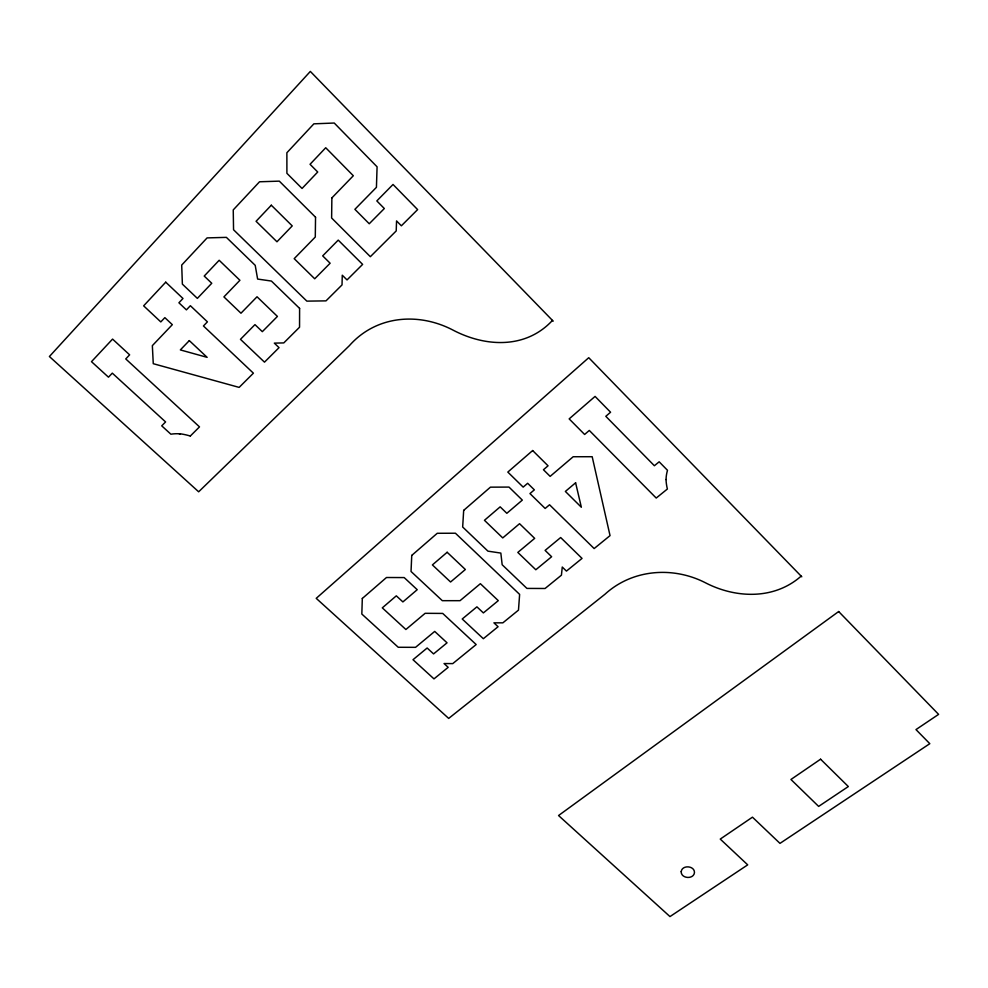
<?xml version="1.0" encoding="UTF-8"?>
<svg xmlns="http://www.w3.org/2000/svg" width="988" height="988" viewBox="0 0 988 988"><rect width="100%" height="100%" fill="white"/><g stroke="black" fill="none" stroke-linecap="round" stroke-linejoin="round"><path stroke-width="1.48" d="M190.351 435.992L199.502 426.878L125.748 358.928L129.626 354.84L112.57 339.094L91.489 361.67L108.47 377.181L112.299 373.143L165.589 421.938L161.723 425.84L170.875 434.201A40.076 34.098 33.6 0 1 179.31 433.794M552.465 320.408C525.727 349.233 485.355 347.06 453.01 330.103C418.541 312.084 376.132 315.407 349.382 345.652L198.662 491.802L49.4 356.52L310.331 71.42L553.194 321.162M801.145 576.128C774.221 599.926 735.702 598.469 705.321 582.722C672.877 566.136 632.308 569.187 604.915 594.294L448.688 718.412L316.222 598.345L588.737 357.705L801.799 576.794M180.384 433.831A56.501 47.918 33 0 1 190.338 436.054M179.31 433.818A30.727 26.182 34.1 0 1 180.384 433.905M666.023 479.526A58.514 53.08 -5.1 0 0 667.382 489.011L656.217 498.051L589.305 430.447L584.612 434.461L569.162 418.887L595.072 396.41L610.572 412.231L605.805 416.306L654.377 465.743L659.157 461.804L667.505 470.313A41.076 37.309 -3.5 0 0 666.097 478.501A31.344 28.504 -2.7 0 0 666.11 479.526M299.599 308.404L299.549 327.213L283.791 342.91L274.331 343.132L279.036 347.653L264.488 362.151L240.467 339.329L254.966 324.62L262.326 331.659L277.418 316.419L257.028 296.771L240.973 313.221L223.918 296.906L239.911 280.283L219.163 260.276L204.22 276.06L211.753 283.272L197.365 298.376L182.372 284.124L181.706 265.08L207.097 237.898L226.388 237.367L255.213 265.34L257.621 279.061L271.416 281.061L299.599 308.404M315.543 217.212L315.283 237.021L294.189 258.658L314.715 278.789L330.128 263.228L322.693 255.88L338.229 240.109L362.621 264.389L347.035 279.925L342.268 275.22L342.033 284.902L326.003 300.871L306.848 301.13L233.551 229.759L233.242 209.913L259.523 181.78L279.308 181.137L315.543 217.212M331.869 197.909L331.622 217.99L370.352 256.695L396.213 230.933L396.559 220.929L401.363 225.807L417.628 209.604L393.026 184.472L376.823 200.922L384.332 208.53L369.24 223.757L354.89 209.32L376.428 187.337L377.083 166.811L334.24 123.031L313.875 123.833L286.878 152.745L286.903 173.32L302.056 188.461L317.716 172.011L310.047 164.292L325.719 147.743L353.321 175.741L331.869 197.909M681.201 871.663C680.954 878.703 693.662 879.629 694.465 872.651C694.762 865.587 681.979 864.661 681.201 871.663M362.312 598.469L361.83 614.042L398.25 647.276L415.553 647.338L434.708 631.418L447.045 642.817L433.571 653.908L427.149 648.005L412.996 659.712L433.979 678.88L448.182 667.332L444.057 663.541L452.751 663.615L476.167 644.547L442.71 613.425L425.124 613.313L405.883 629.504L382.307 607.855L396.312 595.838L402.894 601.914L417.22 589.7L404.178 577.572L386.481 577.511L362.312 598.469M411.749 555.404L411.033 571.472L442.315 600.679L460.038 600.679L480.378 583.698L498.285 600.642L483.379 612.918L476.908 606.842L462.223 618.994L483.342 638.705L498.076 626.725L493.926 622.835L502.867 622.835L518.478 610.127L519.626 594.393L455.431 533.224L437.252 533.285L411.749 555.404M463.681 510.364L462.668 526.999L487.949 551.156L500.83 553.082L502.176 564.753L526.925 588.416L545.067 588.49L561.431 575.177L562.271 567.038L566.445 571.089L582.031 558.405L560.665 537.534L545.104 550.402L551.625 556.726L535.817 569.755L517.823 552.428L534.669 538.361L519.552 523.702L502.744 537.917L484.453 520.306L500.163 506.844L506.832 513.303L522.319 500.101L508.993 487.084L490.431 487.158L463.681 510.364M165.737 282.173L143.643 305.835L160.797 321.915L164.848 317.642L172.32 324.669L152.35 345.639L153.263 363.695L239.145 387.395L253.397 373.18L203.442 325.966L207.418 321.841L190.375 305.712L186.411 309.874L178.914 302.785L182.978 298.5L165.737 282.173M271.305 205.208L256.077 221.287L276.973 241.776L292.238 225.906L271.305 205.208M189.313 340.613L180.335 349.913L207.147 357.347L189.313 340.613M532.656 450.54L507.82 472.079L523.171 487.121L527.654 483.28L534.347 489.85L529.963 493.58L545.154 508.462L549.538 504.769L594.146 548.562L610.041 535.62L592.183 456.715L573.188 456.74L550.143 476.377L543.449 469.745L548.056 465.805L532.656 450.54M447.156 552.267L432.398 564.914L450.565 581.994L465.36 569.496L447.156 552.267M575.609 482.799L565.371 491.431L581.352 507.252L575.609 482.799M838.664 611.535L558.553 815.532L669.975 916.58L747.706 864.858L720.252 839.084L752.461 817.175L779.977 843.382L929.807 743.68L915.975 729.589L938.6 714.373L838.664 611.535M820.583 759.204L790.943 779.483L818.644 806.406L848.334 786.547L820.583 759.204"/></g></svg>
